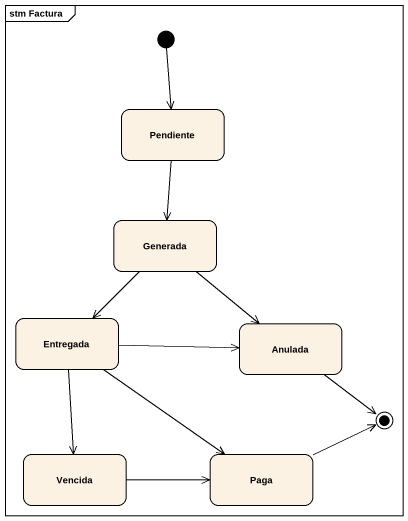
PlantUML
@startuml
mainframe stm Factura
hide empty description
state Pendiente
state Generada
state Entregada
state Anulada
state Vencida
state Paga
[*] --> Pendiente
Pendiente --> Generada
Generada --> Entregada
Generada --> Anulada
Entregada -right-> Anulada
Entregada --> Vencida
Entregada --> Paga
Vencida -right-> Paga
Anulada --> [*]
Paga -right-> [*]
@enduml
